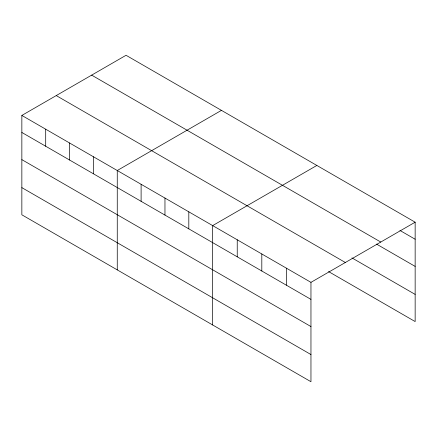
<?xml version="1.0" encoding="UTF-8"?>
<svg xmlns="http://www.w3.org/2000/svg" width="437" height="437" viewBox="0 0 437 437"><rect width="100%" height="100%" fill="white"/><g stroke="black" fill="none" stroke-linecap="round" stroke-linejoin="round"><path stroke-width="0.66" d="M310.958 326.554L310.958 282.351L21.85 115.434L21.85 214.802L310.958 381.719L310.958 326.554L21.85 159.636M328.553 271.568L415.15 321.566L415.15 222.198L126.042 55.281L21.85 115.434M221.444 110.364L117.258 170.517L117.258 269.886M316.852 165.448L212.661 225.601L212.661 324.97M310.958 282.351L415.15 222.198M399.937 230.446L415.15 239.23M91.655 75.131L380.769 242.049M376.536 244.103L415.15 266.401M351.96 257.912L415.15 294.396M56.231 95.583L345.345 262.5M21.85 132.466L310.958 299.383M21.85 187.631L310.958 354.549M286.388 268.165L286.388 285.192M261.812 253.973L261.812 271.006M237.236 239.787L237.236 256.819M188.811 211.83L188.811 228.857M164.962 198.059L164.962 215.086M141.107 184.288L141.107 201.315M93.403 156.746L93.403 173.779M69.554 142.975L69.554 160.008M45.699 129.205L45.699 146.237"/></g></svg>
